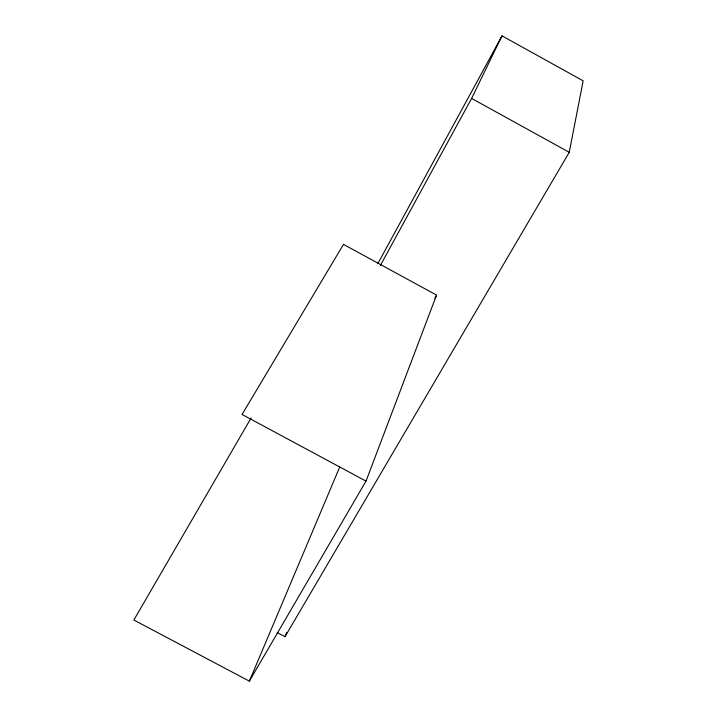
<?xml version="1.0" encoding="UTF-8"?>
<svg xmlns="http://www.w3.org/2000/svg" width="717" height="717" viewBox="0 0 717 717"><rect width="100%" height="100%" fill="white"/><g stroke="black" fill="none" stroke-linecap="round" stroke-linejoin="round"><path stroke-width="1.08" d="M277.174 632.537L285.007 636.705L569.253 152.318L583.145 80.842L502.008 35.85L377.859 263.632M366.011 481.116L436.554 295.09L343.497 244.389L242.05 414.471L366.011 481.116L249.364 681.15L133.855 620.026L251.12 417.957M285.007 636.705L286.683 632.555M249.364 681.15L339.777 466.884M380.404 265.407L471.607 98.426L502.008 35.85M434.896 297.994L436.008 296.058M471.607 98.426L569.253 152.318"/></g></svg>
